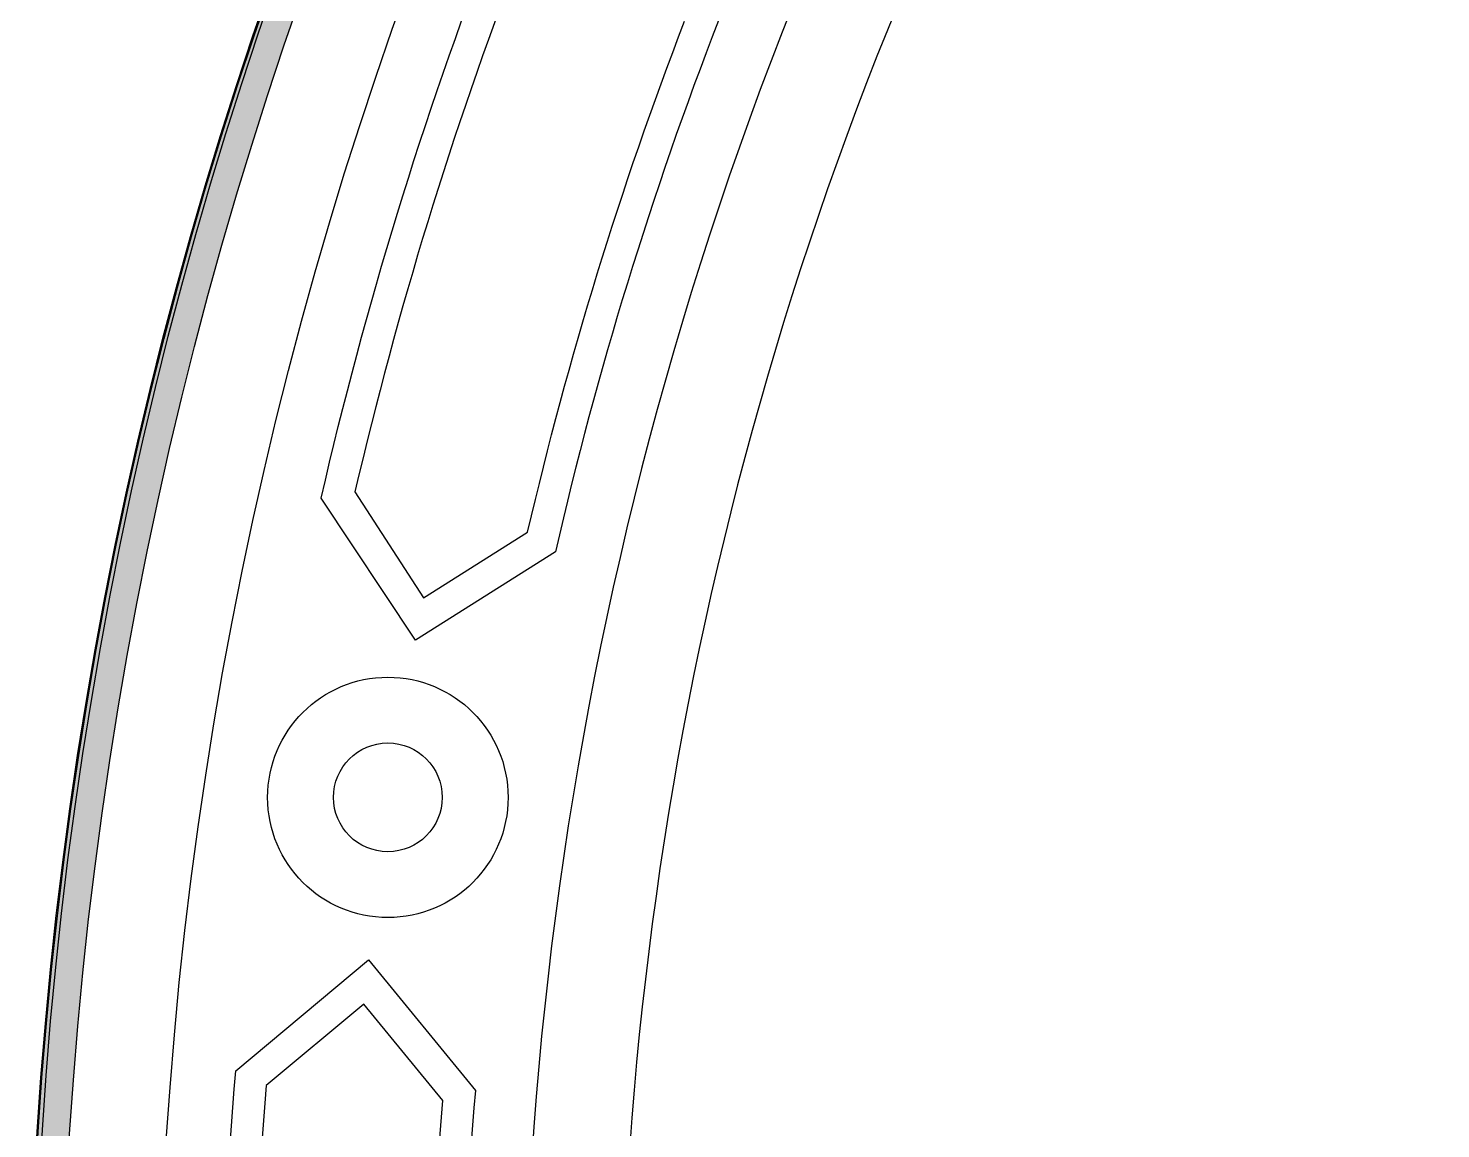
# Model space of a CAD drawing. Header units: feet. Extents: x 0 to 841, y 0 to 594.
# Drawn here: x 637.343 to 641.493, y 133.012 to 136.245 of the extents above; entities that cross this region are included whole.
import ezdxf

# ---------------------------------------------------------------- set-up
doc = ezdxf.new("R2010")
doc.units = ezdxf.units.FT
doc.header["$MEASUREMENT"] = 0
doc.layers.add('LOGO', color=7, linetype='Continuous')

# ---------------------------------------------------------------- blocks, each defined once
blk = doc.blocks.new('YOTA')
h = blk.add_hatch(color=1)
edge = h.paths.add_edge_path()
edge.add_arc((302.886, 246.975), 39.995, 0, 360)
edge = h.paths.add_edge_path(flags=16)
edge.add_arc((302.886, 246.975), 39.7, 0, 360)
at = {"color": 2}
for points in [[(267.238, 260.75), (268.72, 261.399), (269.34, 259.947, 0.036222), (267.813, 254.973), (266.504, 254.148), (265.621, 255.475, -0.036146)], [(265.937, 255.534), (266.58, 254.544), (267.553, 255.157, -0.034551), (269.022, 259.941), (268.564, 261.015), (267.472, 260.537, 0.034551)], [(264.822, 250.116), (266.064, 251.153), (267.064, 249.931, 0.036222), (266.987, 244.729), (265.961, 243.572), (264.741, 244.6, -0.036146)], [(265.028, 244.744), (265.922, 243.973), (266.686, 244.834, -0.034551), (266.76, 249.837), (266.021, 250.741), (265.106, 249.977, 0.034551)]]:
    blk.add_lwpolyline(points, format="xyb", close=True, dxfattribs=at)
at = {"color": 1}
for centre, radius in [((302.881, 246.975), 40), ((302.881, 246.975), 40), ((302.886, 246.975), 39.995)]:
    blk.add_circle(centre, radius, dxfattribs=at)
at = {"color": 2}
for centre, radius in [((302.886, 246.975), 39.7), ((302.886, 246.975), 38.793), ((266.245, 252.675), 1.125), ((266.245, 252.675), 0.509)]:
    blk.add_circle(centre, radius, dxfattribs=at)
for radius, start, end in [(35.372, 149.7465, 209.1124), (34.464, 151.3972, 207.4207)]:
    blk.add_arc((302.886, 246.975), radius, start, end, dxfattribs=at)

msp = doc.modelspace()

# ---------------------------------------------------------------- linework, layer by layer
at = {"layer": 'LOGO', "color": 1}
msp.add_circle((649.9138, 132.2024), 12.5548, dxfattribs=at)

# ---------------------------------------------------------------- block references
at = {"layer": 'LOGO', "xscale": 0.3139103563735262, "yscale": 0.3139103563735262, "zscale": 0.3139103563735262}
msp.add_blockref('YOTA', (554.8225, 54.668), dxfattribs=at)

doc.saveas('drawing.dxf')
